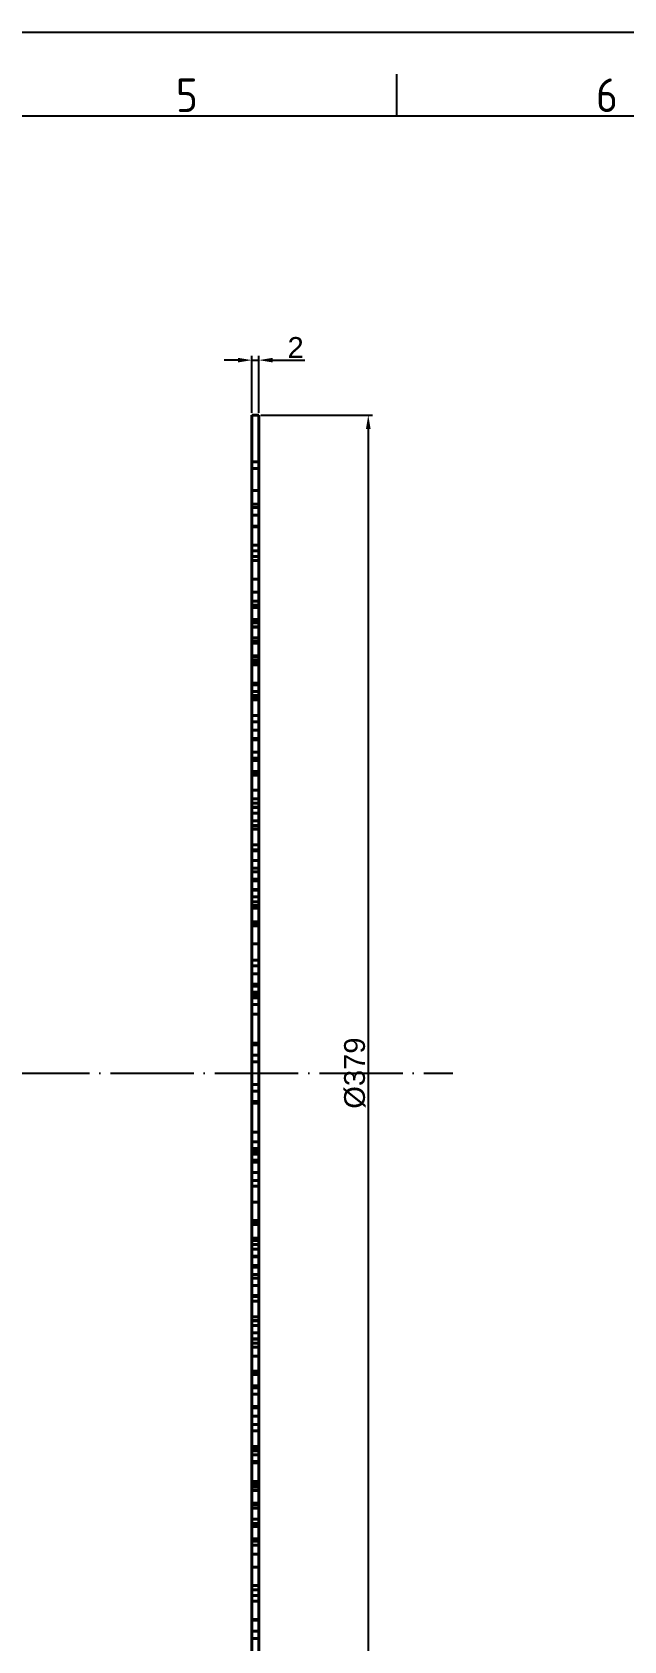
# Model space of a CAD drawing. Header units: millimetres. Extents: x 764 to 1780, y 1208 to 1927.
# Drawn here: x 1288 to 1458.5, y 1463.9 to 1927.1 of the extents above; entities that cross this region are included whole.
import ezdxf
from ezdxf.enums import TextEntityAlignment as Align

# ---------------------------------------------------------------- set-up
doc = ezdxf.new("R2010")
doc.units = ezdxf.units.MM
doc.linetypes.add('ACAD_ISO04W100', pattern=[30, 24, -3, 0, -3])
doc.linetypes.add('ACAD_ISO05W100', pattern=[33, 24, -3, 0, -3, 0, -3])
for name, color, linetype, lineweight in [('AM_0', 7, 'Continuous', 40), ('AM_4', 1, 'ACAD_ISO04W100', 25), ('AM_5', 3, 'Continuous', 25), ('AM_BOR', 2, 'ACAD_ISO05W100', 35)]:
    doc.layers.add(name, color=color, linetype=linetype, lineweight=lineweight)
doc.styles.add('ACISOTS', font='isocp.shx', dxfattribs={"height": 1})
doc.styles.get("Standard").update_dxf_attribs({"font": 'arial.ttf'})
doc.dimstyles.new('ISO-25', dxfattribs={"dimtxt": 6, "dimasz": 4, "dimexe": 1.25, "dimexo": 0.625, "dimtad": 1, "dimtxsty": 'Standard', "dimcen": 4, "dimadec": 0, "dimazin": 0, "dimtfac": 1, "dimtmove": 0, "dimatfit": 3, "dimfxl": 1, "dimarcsym": 0})

# ---------------------------------------------------------------- blocks, each defined once
blk = doc.blocks.new('A3 ZTL')
blk.add_line((401.17, 280.82), (19.57, 280.82))
at = {"layer": 'AM_BOR', "color": 135, "linetype": 'Continuous', "lineweight": 25}
blk.add_line((0, 290.61), (410.96, 290.61), dxfattribs=at)
at = {"layer": 'AM_BOR', "color": 135, "lineweight": 25}
blk.add_line((254.4, 280.82), (254.4, 285.71), dxfattribs=at)
at = {"layer": 'AM_BOR', "color": 135, "lineweight": 25, "style": 'ACISOTS'}
for s, p in [('5', (229.94, 283.27)), ('6', (278.86, 283.27))]:
    blk.add_text(s, height=3.91, dxfattribs=at).set_placement(p, align=Align.MIDDLE)
blk = doc.blocks.new('*D210')
at = {"layer": 'AM_5', "color": 0, "lineweight": -2, "ltscale": 0.5, "transparency": 16777216}
for p, q in [((1353.89, 1816.91), (1386.07, 1816.91)), ((1384.82, 1812.91), (1384.82, 1441.91)), ((1353.89, 1437.91), (1386.07, 1437.91))]:
    blk.add_line(p, q, dxfattribs=at)
at = {"layer": 'AM_5', "color": 0, "ltscale": 0.5, "transparency": 16777216}
for points in [[(1384.15, 1812.91), (1385.48, 1812.91), (1384.82, 1816.91)], [(1384.15, 1441.91), (1385.48, 1441.91), (1384.82, 1437.91)]]:
    blk.add_solid(points, dxfattribs=at)
at = {"layer": 'Defpoints', "color": 0, "ltscale": 0.5, "transparency": 16777216}
for p in [(1353.27, 1816.91), (1353.27, 1437.91), (1384.82, 1437.91)]:
    blk.add_point(p, dxfattribs=at)
at = {"layer": 'AM_5', "color": 0, "ltscale": 0.5, "transparency": 16777216, "insert": (1380.96, 1627.41), "char_height": 6, "attachment_point": 5, "rotation": 90}
blk.add_mtext('%%c379', dxfattribs=at)
blk = doc.blocks.new('*D211')
at = {"layer": 'AM_5', "color": 0, "lineweight": -2, "ltscale": 0.5, "transparency": 16777216}
for p, q in [((1347.27, 1832.71), (1343.27, 1832.71)), ((1351.27, 1817.53), (1351.27, 1833.96)), ((1351.27, 1832.71), (1353.27, 1832.71)), ((1353.27, 1817.53), (1353.27, 1833.96)), ((1357.27, 1832.71), (1366.49, 1832.71))]:
    blk.add_line(p, q, dxfattribs=at)
at = {"layer": 'AM_5', "color": 0, "ltscale": 0.5, "transparency": 16777216}
for points in [[(1347.27, 1833.37), (1347.27, 1832.04), (1351.27, 1832.71)], [(1357.27, 1833.37), (1357.27, 1832.04), (1353.27, 1832.71)]]:
    blk.add_solid(points, dxfattribs=at)
at = {"layer": 'Defpoints', "color": 0, "ltscale": 0.5, "transparency": 16777216}
for p in [(1353.27, 1832.71), (1351.27, 1816.91), (1353.27, 1816.91)]:
    blk.add_point(p, dxfattribs=at)
at = {"layer": 'AM_5', "color": 0, "ltscale": 0.5, "transparency": 16777216, "insert": (1363.88, 1836.35), "char_height": 6, "attachment_point": 5}
blk.add_mtext('2', dxfattribs=at)

msp = doc.modelspace()

# ---------------------------------------------------------------- linework, layer by layer
at = {"layer": 'AM_0'}
for p, q in [((1353.266, 1816.907), (1351.266, 1816.907)), ((1351.266, 1437.907), (1351.266, 1816.907)), ((1353.266, 1437.907), (1353.266, 1816.907)), ((1351.266, 1803.423), (1353.266, 1803.423)), ((1353.266, 1801.51), (1351.266, 1801.51)), ((1353.266, 1795.212), (1351.266, 1795.212)), ((1353.266, 1791.21), (1351.266, 1791.21)), ((1353.266, 1790.241), (1351.266, 1790.241)), ((1353.266, 1788.105), (1351.266, 1788.105)), ((1351.266, 1784.941), (1353.266, 1784.941)), ((1351.266, 1784.912), (1353.266, 1784.912)), ((1351.266, 1784.91), (1353.266, 1784.91)), ((1353.266, 1784.752), (1351.266, 1784.752)), ((1351.266, 1779.452), (1353.266, 1779.452)), ((1351.266, 1777.805), (1353.266, 1777.805)), ((1353.266, 1776.173), (1351.266, 1776.173)), ((1353.266, 1774.984), (1351.266, 1774.984)), ((1351.266, 1769.684), (1353.266, 1769.684)), ((1351.266, 1765.873), (1353.266, 1765.873)), ((1353.266, 1763.296), (1351.266, 1763.296)), ((1353.266, 1762.148), (1351.266, 1762.148)), ((1353.266, 1761.515), (1351.266, 1761.515)), ((1351.266, 1757.996), (1353.266, 1757.996)), ((1353.266, 1757.927), (1351.266, 1757.927)), ((1353.266, 1757.056), (1351.266, 1757.056)), ((1353.266, 1755.88), (1351.266, 1755.88)), ((1351.266, 1755.848), (1353.266, 1755.848)), ((1353.266, 1752.703), (1351.266, 1752.703)), ((1351.266, 1751.756), (1353.266, 1751.756)), ((1351.266, 1751.627), (1353.266, 1751.627)), ((1351.266, 1751.215), (1353.266, 1751.215)), ((1353.266, 1747.572), (1351.266, 1747.572)), ((1351.266, 1747.403), (1353.266, 1747.403)), ((1353.266, 1746.42), (1351.266, 1746.42)), ((1351.266, 1745.58), (1353.266, 1745.58)), ((1353.266, 1744.959), (1351.266, 1744.959)), ((1351.266, 1739.659), (1353.266, 1739.659)), ((1353.266, 1739.205), (1351.266, 1739.205)), ((1353.266, 1737.291), (1351.266, 1737.291)), ((1351.266, 1737.272), (1353.266, 1737.272)), ((1351.266, 1736.12), (1353.266, 1736.12)), ((1351.266, 1735.748), (1353.266, 1735.748)), ((1353.266, 1735.693), (1351.266, 1735.693)), ((1353.266, 1734.886), (1351.266, 1734.886)), ((1351.266, 1730.393), (1353.266, 1730.393)), ((1351.266, 1728.586), (1353.266, 1728.586)), ((1353.266, 1726.163), (1351.266, 1726.163)), ((1353.266, 1723.744), (1351.266, 1723.744)), ((1353.266, 1723.352), (1351.266, 1723.352)), ((1351.266, 1719.863), (1353.266, 1719.863)), ((1351.266, 1718.052), (1353.266, 1718.052)), ((1353.266, 1717.407), (1351.266, 1717.407)), ((1353.266, 1714.212), (1351.266, 1714.212)), ((1351.266, 1713.444), (1353.266, 1713.444)), ((1353.266, 1713.248), (1351.266, 1713.248)), ((1353.266, 1708.919), (1351.266, 1708.919)), ((1353.266, 1706.356), (1351.266, 1706.356)), ((1353.266, 1705.135), (1351.266, 1705.135)), ((1353.266, 1704.024), (1351.266, 1704.024)), ((1353.266, 1703.901), (1351.266, 1703.901)), ((1351.266, 1702.228), (1353.266, 1702.228)), ((1351.266, 1700.056), (1353.266, 1700.056)), ((1351.266, 1698.724), (1353.266, 1698.724)), ((1351.266, 1698.635), (1353.266, 1698.635)), ((1351.266, 1698.619), (1353.266, 1698.619)), ((1351.266, 1698.601), (1353.266, 1698.601)), ((1353.266, 1697.609), (1351.266, 1697.609)), ((1353.266, 1693.099), (1351.266, 1693.099)), ((1353.266, 1691.679), (1351.266, 1691.679)), ((1351.266, 1691.545), (1353.266, 1691.545)), ((1353.266, 1691.39), (1351.266, 1691.39)), ((1353.266, 1688.603), (1351.266, 1688.603)), ((1351.266, 1686.407), (1353.266, 1686.407)), ((1351.266, 1685.407), (1353.266, 1685.407)), ((1351.266, 1683.303), (1353.266, 1683.303)), ((1351.266, 1682.799), (1353.266, 1682.799)), ((1353.266, 1680.32), (1351.266, 1680.32)), ((1353.266, 1680.113), (1351.266, 1680.113)), ((1353.266, 1678.124), (1351.266, 1678.124)), ((1351.266, 1676.758), (1353.266, 1676.758)), ((1353.266, 1675.628), (1351.266, 1675.628)), ((1351.266, 1675.02), (1353.266, 1675.02)), ((1353.266, 1674.907), (1351.266, 1674.907)), ((1353.266, 1671.009), (1351.266, 1671.009)), ((1351.266, 1670.819), (1353.266, 1670.819)), ((1353.266, 1670.26), (1351.266, 1670.26)), ((1353.266, 1669.907), (1351.266, 1669.907)), ((1351.266, 1669.813), (1353.266, 1669.813)), ((1351.266, 1664.607), (1353.266, 1664.607)), ((1351.266, 1659.96), (1353.266, 1659.96)), ((1353.266, 1658.301), (1351.266, 1658.301)), ((1353.266, 1656.002), (1351.266, 1656.002)), ((1351.266, 1653.001), (1353.266, 1653.001)), ((1353.266, 1652.45), (1351.266, 1652.45)), ((1353.266, 1650.73), (1351.266, 1650.73)), ((1351.266, 1650.229), (1353.266, 1650.229)), ((1351.266, 1649.702), (1353.266, 1649.702)), ((1353.266, 1649.11), (1351.266, 1649.11)), ((1351.266, 1647.15), (1353.266, 1647.15)), ((1351.266, 1644.43), (1353.266, 1644.43)), ((1353.266, 1636.055), (1351.266, 1636.055)), ((1351.266, 1635.689), (1353.266, 1635.689)), ((1351.266, 1635.555), (1353.266, 1635.555)), ((1353.266, 1632.557), (1351.266, 1632.557)), ((1353.266, 1630.657), (1351.266, 1630.657)), ((1351.266, 1624.157), (1353.266, 1624.157)), ((1351.266, 1622.257), (1353.266, 1622.257)), ((1353.266, 1619.258), (1351.266, 1619.258)), ((1353.266, 1619.124), (1351.266, 1619.124)), ((1351.266, 1618.758), (1353.266, 1618.758)), ((1353.266, 1610.383), (1351.266, 1610.383)), ((1353.266, 1607.663), (1351.266, 1607.663)), ((1351.266, 1605.703), (1353.266, 1605.703)), ((1353.266, 1605.112), (1351.266, 1605.112)), ((1353.266, 1604.584), (1351.266, 1604.584)), ((1351.266, 1604.083), (1353.266, 1604.083)), ((1351.266, 1602.363), (1353.266, 1602.363)), ((1353.266, 1601.812), (1351.266, 1601.812)), ((1351.266, 1598.812), (1353.266, 1598.812)), ((1351.266, 1596.512), (1353.266, 1596.512)), ((1353.266, 1594.853), (1351.266, 1594.853)), ((1353.266, 1590.206), (1351.266, 1590.206)), ((1353.266, 1585.001), (1351.266, 1585.001)), ((1351.266, 1584.906), (1353.266, 1584.906)), ((1351.266, 1584.553), (1353.266, 1584.553)), ((1353.266, 1583.995), (1351.266, 1583.995)), ((1353.266, 1583.804), (1351.266, 1583.804)), ((1351.266, 1579.907), (1353.266, 1579.907)), ((1353.266, 1579.793), (1351.266, 1579.793)), ((1353.266, 1579.185), (1351.266, 1579.185)), ((1353.266, 1578.055), (1351.266, 1578.055)), ((1351.266, 1576.689), (1353.266, 1576.689)), ((1351.266, 1574.701), (1353.266, 1574.701)), ((1351.266, 1574.493), (1353.266, 1574.493)), ((1353.266, 1572.014), (1351.266, 1572.014)), ((1353.266, 1571.511), (1351.266, 1571.511)), ((1353.266, 1569.407), (1351.266, 1569.407)), ((1353.266, 1568.407), (1351.266, 1568.407)), ((1351.266, 1566.211), (1353.266, 1566.211)), ((1351.266, 1563.423), (1353.266, 1563.423)), ((1353.266, 1563.268), (1351.266, 1563.268)), ((1351.266, 1563.134), (1353.266, 1563.134)), ((1351.266, 1561.714), (1353.266, 1561.714)), ((1351.266, 1557.204), (1353.266, 1557.204)), ((1353.266, 1556.212), (1351.266, 1556.212)), ((1353.266, 1556.194), (1351.266, 1556.194)), ((1353.266, 1556.178), (1351.266, 1556.178)), ((1353.266, 1556.089), (1351.266, 1556.089)), ((1353.266, 1554.757), (1351.266, 1554.757)), ((1353.266, 1552.585), (1351.266, 1552.585)), ((1351.266, 1550.912), (1353.266, 1550.912)), ((1351.266, 1550.789), (1353.266, 1550.789)), ((1351.266, 1549.678), (1353.266, 1549.678)), ((1351.266, 1548.457), (1353.266, 1548.457)), ((1351.266, 1545.894), (1353.266, 1545.894)), ((1351.266, 1541.565), (1353.266, 1541.565)), ((1353.266, 1541.369), (1351.266, 1541.369)), ((1351.266, 1540.601), (1353.266, 1540.601)), ((1351.266, 1537.407), (1353.266, 1537.407)), ((1353.266, 1536.761), (1351.266, 1536.761)), ((1353.266, 1534.95), (1351.266, 1534.95)), ((1351.266, 1531.461), (1353.266, 1531.461)), ((1351.266, 1531.069), (1353.266, 1531.069)), ((1351.266, 1528.65), (1353.266, 1528.65)), ((1353.266, 1526.227), (1351.266, 1526.227)), ((1353.266, 1524.42), (1351.266, 1524.42)), ((1351.266, 1519.927), (1353.266, 1519.927)), ((1351.266, 1519.12), (1353.266, 1519.12)), ((1353.266, 1519.065), (1351.266, 1519.065)), ((1353.266, 1518.693), (1351.266, 1518.693)), ((1353.266, 1517.541), (1351.266, 1517.541)), ((1353.266, 1517.522), (1351.266, 1517.522)), ((1353.266, 1515.608), (1351.266, 1515.608)), ((1353.266, 1515.154), (1351.266, 1515.154)), ((1351.266, 1509.854), (1353.266, 1509.854)), ((1353.266, 1509.233), (1351.266, 1509.233)), ((1351.266, 1508.393), (1353.266, 1508.393)), ((1353.266, 1507.41), (1351.266, 1507.41)), ((1351.266, 1507.241), (1353.266, 1507.241)), ((1353.266, 1503.598), (1351.266, 1503.598)), ((1353.266, 1503.186), (1351.266, 1503.186)), ((1353.266, 1503.057), (1351.266, 1503.057)), ((1351.266, 1502.11), (1353.266, 1502.11)), ((1353.266, 1498.965), (1351.266, 1498.965)), ((1351.266, 1498.933), (1353.266, 1498.933)), ((1351.266, 1497.757), (1353.266, 1497.757)), ((1351.266, 1496.886), (1353.266, 1496.886)), ((1353.266, 1496.817), (1351.266, 1496.817)), ((1351.266, 1493.298), (1353.266, 1493.298)), ((1351.266, 1492.665), (1353.266, 1492.665)), ((1351.266, 1491.517), (1353.266, 1491.517)), ((1353.266, 1488.94), (1351.266, 1488.94)), ((1353.266, 1485.129), (1351.266, 1485.129)), ((1351.266, 1479.829), (1353.266, 1479.829)), ((1351.266, 1478.64), (1353.266, 1478.64)), ((1353.266, 1477.008), (1351.266, 1477.008)), ((1353.266, 1475.362), (1351.266, 1475.362)), ((1351.266, 1470.062), (1353.266, 1470.062)), ((1353.266, 1469.903), (1351.266, 1469.903)), ((1353.266, 1469.901), (1351.266, 1469.901)), ((1353.266, 1469.872), (1351.266, 1469.872)), ((1351.266, 1466.708), (1353.266, 1466.708)), ((1351.266, 1464.572), (1353.266, 1464.572))]:
    msp.add_line(p, q, dxfattribs=at)
at = {"layer": 'AM_4'}
msp.add_line((859.048, 1627.407), (1409.207, 1627.407), dxfattribs=at)

# ---------------------------------------------------------------- block references
at = {"linetype": 'ByBlock', "lineweight": 0, "xscale": 2.47426245, "yscale": 2.47426245, "zscale": 2.47426245}
msp.add_blockref('A3 ZTL', (763.615, 1208.106), dxfattribs=at)

# ---------------------------------------------------------------- dimensions: what is measured, and where the dimension line sits
at = {"layer": 'AM_5', "ltscale": 0.5}
dim = msp.add_linear_dim(base=(1353.266, 1832.708), p1=(1351.266, 1816.907), p2=(1353.266, 1816.907), dimstyle='ISO-25', dxfattribs=at)
dim.commit()
dim.dimension.update_dxf_attribs({"geometry": '*D211', "text_midpoint": (1363.878, 1836.345)})
dim = msp.add_linear_dim(base=(1384.818, 1437.907), p1=(1353.266, 1816.907), p2=(1353.266, 1437.907), angle=90, text='%%c379', dimstyle='ISO-25', dxfattribs=at)
dim.commit()
dim.dimension.update_dxf_attribs({"geometry": '*D210', "text_midpoint": (1380.961, 1627.407)})

doc.saveas('drawing.dxf')
